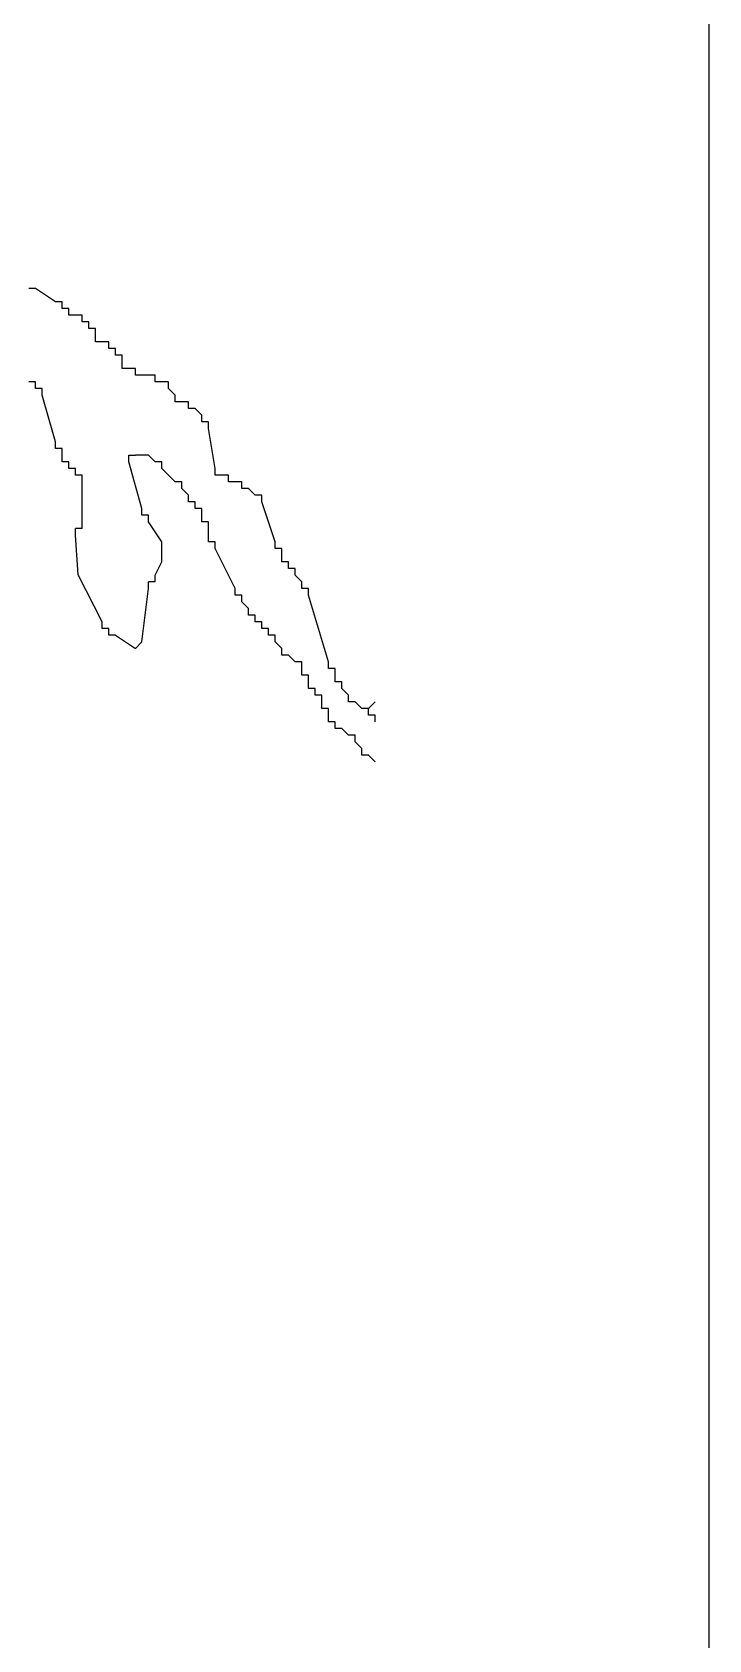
# Model space of a CAD drawing. Header units: metres. Extents: x -4.5 to 4.5, y -4.5 to 4.5.
# Drawn here: x 3.441 to 4.5, y -3.049 to -0.535 of the extents above; entities that cross this region are included whole.
import ezdxf

# ---------------------------------------------------------------- set-up
doc = ezdxf.new("R2010")
doc.units = ezdxf.units.M

msp = doc.modelspace()

# ---------------------------------------------------------------- linework, layer by layer
at = {"layer": '1', "color": 3}
for p, q in [((4.5, 4.5), (4.5, -4.5)), ((3.446516, -0.936154), (3.436099, -0.936154)), ((3.477766, -0.956988), (3.446516, -0.936154)), ((3.488182, -0.956988), (3.477766, -0.956988)), ((3.488182, -0.967404), (3.488182, -0.956988)), ((3.498599, -0.967404), (3.488182, -0.967404)), ((3.498599, -0.977821), (3.498599, -0.967404)), ((3.509016, -0.977821), (3.498599, -0.977821)), ((3.519432, -0.977821), (3.509016, -0.977821)), ((3.519432, -0.988238), (3.519432, -0.977821)), ((3.529849, -0.988238), (3.519432, -0.988238)), ((3.529849, -0.998654), (3.529849, -0.988238)), ((3.540266, -0.998654), (3.529849, -0.998654)), ((3.540266, -1.009071), (3.540266, -0.998654)), ((3.540266, -1.019488), (3.540266, -1.009071)), ((3.550682, -1.019488), (3.540266, -1.019488)), ((3.561099, -1.019488), (3.550682, -1.019488)), ((3.561099, -1.029904), (3.561099, -1.019488)), ((3.571516, -1.029904), (3.561099, -1.029904)), ((3.571516, -1.040321), (3.571516, -1.029904)), ((3.581932, -1.040321), (3.571516, -1.040321)), ((3.581932, -1.050738), (3.581932, -1.040321)), ((3.581932, -1.061154), (3.581932, -1.050738)), ((3.592349, -1.061154), (3.581932, -1.061154)), ((3.602766, -1.061154), (3.592349, -1.061154)), ((3.602766, -1.071571), (3.602766, -1.061154)), ((3.613182, -1.071571), (3.602766, -1.071571)), ((3.623599, -1.071571), (3.613182, -1.071571)), ((3.634016, -1.071571), (3.623599, -1.071571)), ((3.634016, -1.081988), (3.634016, -1.071571)), ((3.446516, -1.081988), (3.436099, -1.081988)), ((3.446516, -1.092404), (3.446516, -1.081988)), ((3.456932, -1.092404), (3.446516, -1.092404)), ((3.456932, -1.102821), (3.456932, -1.092404)), ((3.477766, -1.175738), (3.456932, -1.102821)), ((3.644432, -1.081988), (3.634016, -1.081988)), ((3.654849, -1.081988), (3.644432, -1.081988)), ((3.654849, -1.092404), (3.654849, -1.081988)), ((3.665266, -1.102821), (3.654849, -1.092404)), ((3.665266, -1.113238), (3.665266, -1.102821)), ((3.675682, -1.113238), (3.665266, -1.113238)), ((3.686099, -1.113238), (3.675682, -1.113238)), ((3.686099, -1.123654), (3.686099, -1.113238)), ((3.696516, -1.123654), (3.686099, -1.123654)), ((3.706932, -1.134071), (3.696516, -1.123654)), ((3.706932, -1.144488), (3.706932, -1.134071)), ((3.717349, -1.144488), (3.706932, -1.144488)), ((3.717349, -1.154904), (3.717349, -1.144488)), ((3.727766, -1.217404), (3.717349, -1.154904)), ((3.477766, -1.186154), (3.477766, -1.175738)), ((3.488182, -1.186154), (3.477766, -1.186154)), ((3.488182, -1.196571), (3.488182, -1.186154)), ((3.488182, -1.206988), (3.488182, -1.196571)), ((3.592349, -1.206988), (3.592349, -1.196571)), ((3.592349, -1.196571), (3.602766, -1.196571)), ((3.623599, -1.196571), (3.602766, -1.196571)), ((3.634016, -1.206988), (3.623599, -1.196571)), ((3.498599, -1.206988), (3.488182, -1.206988)), ((3.498599, -1.217404), (3.498599, -1.206988)), ((3.509016, -1.217404), (3.498599, -1.217404)), ((3.509016, -1.227821), (3.509016, -1.217404)), ((3.519432, -1.227821), (3.509016, -1.227821)), ((3.519432, -1.238238), (3.519432, -1.227821)), ((3.613182, -1.279904), (3.592349, -1.206988)), ((3.644432, -1.206988), (3.634016, -1.206988)), ((3.644432, -1.217404), (3.644432, -1.206988)), ((3.665266, -1.238238), (3.644432, -1.217404)), ((3.727766, -1.227821), (3.727766, -1.217404)), ((3.738182, -1.227821), (3.727766, -1.227821)), ((3.748599, -1.227821), (3.738182, -1.227821)), ((3.748599, -1.238238), (3.748599, -1.227821)), ((3.519432, -1.300738), (3.519432, -1.238238)), ((3.675682, -1.238238), (3.665266, -1.238238)), ((3.675682, -1.248654), (3.675682, -1.238238)), ((3.686099, -1.259071), (3.675682, -1.248654)), ((3.759016, -1.238238), (3.748599, -1.238238)), ((3.769432, -1.238238), (3.759016, -1.238238)), ((3.769432, -1.248654), (3.769432, -1.238238)), ((3.779849, -1.248654), (3.769432, -1.248654)), ((3.790266, -1.259071), (3.779849, -1.248654)), ((3.613182, -1.290321), (3.613182, -1.279904)), ((3.686099, -1.269488), (3.686099, -1.259071)), ((3.696516, -1.269488), (3.686099, -1.269488)), ((3.696516, -1.279904), (3.696516, -1.269488)), ((3.706932, -1.279904), (3.696516, -1.279904)), ((3.706932, -1.290321), (3.706932, -1.279904)), ((3.800682, -1.259071), (3.790266, -1.259071)), ((3.800682, -1.269488), (3.800682, -1.259071)), ((3.821516, -1.331988), (3.800682, -1.269488)), ((3.519432, -1.311154), (3.519432, -1.300738)), ((3.623599, -1.290321), (3.613182, -1.290321)), ((3.623599, -1.300738), (3.623599, -1.290321)), ((3.644432, -1.331988), (3.623599, -1.300738)), ((3.706932, -1.300738), (3.706932, -1.290321)), ((3.717349, -1.300738), (3.706932, -1.300738)), ((3.717349, -1.311154), (3.717349, -1.300738)), ((3.519432, -1.311154), (3.509016, -1.311154)), ((3.509016, -1.321571), (3.509016, -1.311154)), ((3.513391, -1.383446), (3.509016, -1.321571)), ((3.644432, -1.363238), (3.644432, -1.331988)), ((3.717349, -1.321571), (3.717349, -1.311154)), ((3.717349, -1.331988), (3.717349, -1.321571)), ((3.727766, -1.331988), (3.717349, -1.331988)), ((3.727766, -1.342404), (3.727766, -1.331988)), ((3.821516, -1.342404), (3.821516, -1.331988)), ((3.759016, -1.404904), (3.727766, -1.342404)), ((3.831932, -1.342404), (3.821516, -1.342404)), ((3.831932, -1.352821), (3.831932, -1.342404)), ((3.831932, -1.363238), (3.831932, -1.352821)), ((3.634016, -1.384071), (3.644432, -1.363238)), ((3.842349, -1.363238), (3.831932, -1.363238)), ((3.842349, -1.373654), (3.842349, -1.363238)), ((3.852766, -1.373654), (3.842349, -1.373654)), ((3.852766, -1.384071), (3.852766, -1.373654)), ((3.550682, -1.456988), (3.513391, -1.383446)), ((3.613182, -1.488238), (3.623599, -1.404904)), ((3.634016, -1.394488), (3.623599, -1.394488)), ((3.623599, -1.404904), (3.623599, -1.394488)), ((3.634016, -1.394488), (3.634016, -1.384071)), ((3.759016, -1.415321), (3.759016, -1.404904)), ((3.863182, -1.394488), (3.852766, -1.384071)), ((3.863182, -1.404904), (3.863182, -1.394488)), ((3.873599, -1.404904), (3.863182, -1.404904)), ((3.873599, -1.415321), (3.873599, -1.404904)), ((3.769432, -1.415321), (3.759016, -1.415321)), ((3.769432, -1.425738), (3.769432, -1.415321)), ((3.779849, -1.436154), (3.769432, -1.425738)), ((3.904849, -1.519488), (3.873599, -1.415321)), ((3.550682, -1.467404), (3.550682, -1.456988)), ((3.779849, -1.446571), (3.779849, -1.436154)), ((3.790266, -1.446571), (3.779849, -1.446571)), ((3.790266, -1.456988), (3.790266, -1.446571)), ((3.800682, -1.456988), (3.790266, -1.456988)), ((3.800682, -1.467404), (3.800682, -1.456988)), ((3.561099, -1.467404), (3.550682, -1.467404)), ((3.561099, -1.477821), (3.561099, -1.467404)), ((3.571516, -1.477821), (3.561099, -1.477821)), ((3.571516, -1.477821), (3.602766, -1.498654)), ((3.811099, -1.467404), (3.800682, -1.467404)), ((3.811099, -1.477821), (3.811099, -1.467404)), ((3.821516, -1.477821), (3.811099, -1.477821)), ((3.821516, -1.488238), (3.821516, -1.477821)), ((3.602766, -1.498654), (3.613182, -1.488238)), ((3.831932, -1.498654), (3.821516, -1.488238)), ((3.831932, -1.509071), (3.831932, -1.498654)), ((3.842349, -1.509071), (3.831932, -1.509071)), ((3.852766, -1.519488), (3.842349, -1.509071)), ((3.863182, -1.519488), (3.852766, -1.519488)), ((3.863182, -1.529904), (3.863182, -1.519488)), ((3.863182, -1.540321), (3.863182, -1.529904)), ((3.904849, -1.529904), (3.904849, -1.519488)), ((3.915266, -1.529904), (3.904849, -1.529904)), ((3.915266, -1.540321), (3.915266, -1.529904)), ((3.873599, -1.540321), (3.863182, -1.540321)), ((3.873599, -1.550738), (3.873599, -1.540321)), ((3.873599, -1.561154), (3.873599, -1.550738)), ((3.915266, -1.550738), (3.915266, -1.540321)), ((3.925682, -1.550738), (3.915266, -1.550738)), ((3.925682, -1.561154), (3.925682, -1.550738)), ((3.884016, -1.561154), (3.873599, -1.561154)), ((3.884016, -1.571571), (3.884016, -1.561154)), ((3.894432, -1.571571), (3.884016, -1.571571)), ((3.894432, -1.581988), (3.894432, -1.571571)), ((3.894432, -1.592404), (3.894432, -1.581988)), ((3.936099, -1.571571), (3.925682, -1.561154)), ((3.936099, -1.581988), (3.936099, -1.571571)), ((3.946516, -1.581988), (3.936099, -1.581988)), ((3.956932, -1.592404), (3.946516, -1.581988)), ((3.967349, -1.592404), (3.977766, -1.581988)), ((3.904849, -1.592404), (3.894432, -1.592404)), ((3.904849, -1.602821), (3.904849, -1.592404)), ((3.904849, -1.613238), (3.904849, -1.602821)), ((3.967349, -1.592404), (3.956932, -1.592404)), ((3.967349, -1.602821), (3.967349, -1.592404)), ((3.977766, -1.602821), (3.967349, -1.602821)), ((3.977766, -1.613238), (3.977766, -1.602821)), ((3.915266, -1.613238), (3.904849, -1.613238)), ((3.915266, -1.623654), (3.915266, -1.613238)), ((3.925682, -1.623654), (3.915266, -1.623654)), ((3.936099, -1.634071), (3.925682, -1.623654)), ((3.946516, -1.634071), (3.936099, -1.634071)), ((3.946516, -1.644488), (3.946516, -1.634071)), ((3.956932, -1.654904), (3.946516, -1.644488)), ((3.956932, -1.665321), (3.956932, -1.654904)), ((3.967349, -1.665321), (3.956932, -1.665321)), ((3.977766, -1.675738), (3.967349, -1.665321))]:
    msp.add_line(p, q, dxfattribs=at)

doc.saveas('drawing.dxf')
